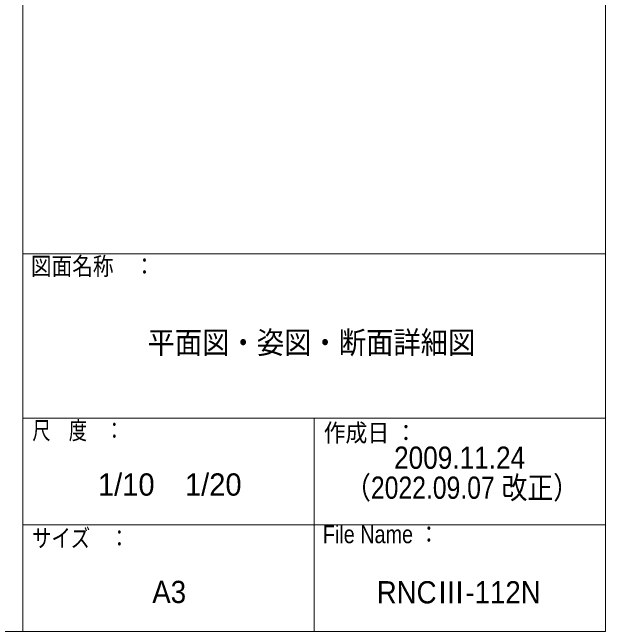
# Model space of a CAD drawing. Units: millimetres, scale not verified. Extents: x -2000 to 2000, y -1385 to 1385.
# Drawn here: x 1277 to 2000, y -1385 to -631 of the extents above; entities that cross this region are included whole.
import ezdxf
from ezdxf.enums import TextEntityAlignment as Align

# ---------------------------------------------------------------- set-up
doc = ezdxf.new("R2010")
doc.units = ezdxf.units.MM
doc.header["$LTSCALE"] = 10
doc.layers.add('0-3_zumenwaku', color=6, linetype='Continuous', lineweight=9)
doc.layers.add('0-4_moji', color=2, linetype='Continuous', lineweight=9)
doc.styles.add('ＭＳ Ｐゴシック', font='')
doc.styles.get('ＭＳ Ｐゴシック').set_extended_font_data('MS PGothic')

msp = doc.modelspace()

# ---------------------------------------------------------------- linework, layer by layer
at = {"layer": '0-3_zumenwaku'}
for p, q in [((1290.24, 1385.04), (1290.24, -1384.96)), ((1290.24, -924.96), (2000.24, -924.96)), ((1290.24, -1124.96), (2000.24, -1124.96)), ((1645.24, -1124.96), (1645.24, -1384.96)), ((1290.24, -1254.96), (2000.24, -1254.96))]:
    msp.add_line(p, q, dxfattribs=at)
msp.add_lwpolyline([(-1999.76, -1384.96), (2000.24, -1384.96), (2000.24, 1385.04), (-1999.76, 1385.04)], close=True, dxfattribs=at)

# ---------------------------------------------------------------- texts
at = {"layer": '0-3_zumenwaku', "style": 'ＭＳ Ｐゴシック'}
for s, height, width, p in [('図面名称\u3000：', 21.69, 0.85, (1300.04, -957.29)), ('尺\u3000度\u3000：', 21.7, 0.75, (1301.76, -1157.29)), ('作成日 ：', 21.69, 0.9, (1656.69, -1160.12)), ('サイズ\u3000：', 21.69, 0.8, (1301.3, -1288.43)), ('File Name ：', 21.69, 0.85, (1655.72, -1283.77))]:
    msp.add_text(s, height=height, dxfattribs=dict(at, width=width)).set_placement(p, align=Align.BOTTOM_LEFT)
at = {"layer": '0-4_moji', "style": 'ＭＳ Ｐゴシック'}
for s, width, p in [('平面図・姿図・断面詳細図', 0.9, (1442.11, -1054.58)), ('2009.11.24', 0.9, (1742.47, -1194.85)), ('（2022.09.07 改正）', 0.85, (1682.84, -1231.34)), ('A3', 0.95, (1447.86, -1358.33)), ('RNCⅢ-112N', 0.95, (1721.29, -1358.76))]:
    msp.add_text(s, height=27.11, dxfattribs=dict(at, width=width)).set_placement(p, align=Align.BOTTOM_LEFT)
msp.add_text('1/10\u30001/20', height=27.11, dxfattribs=at).set_placement((1381.69, -1227.51), align=Align.BOTTOM_LEFT)

doc.saveas('drawing.dxf')
